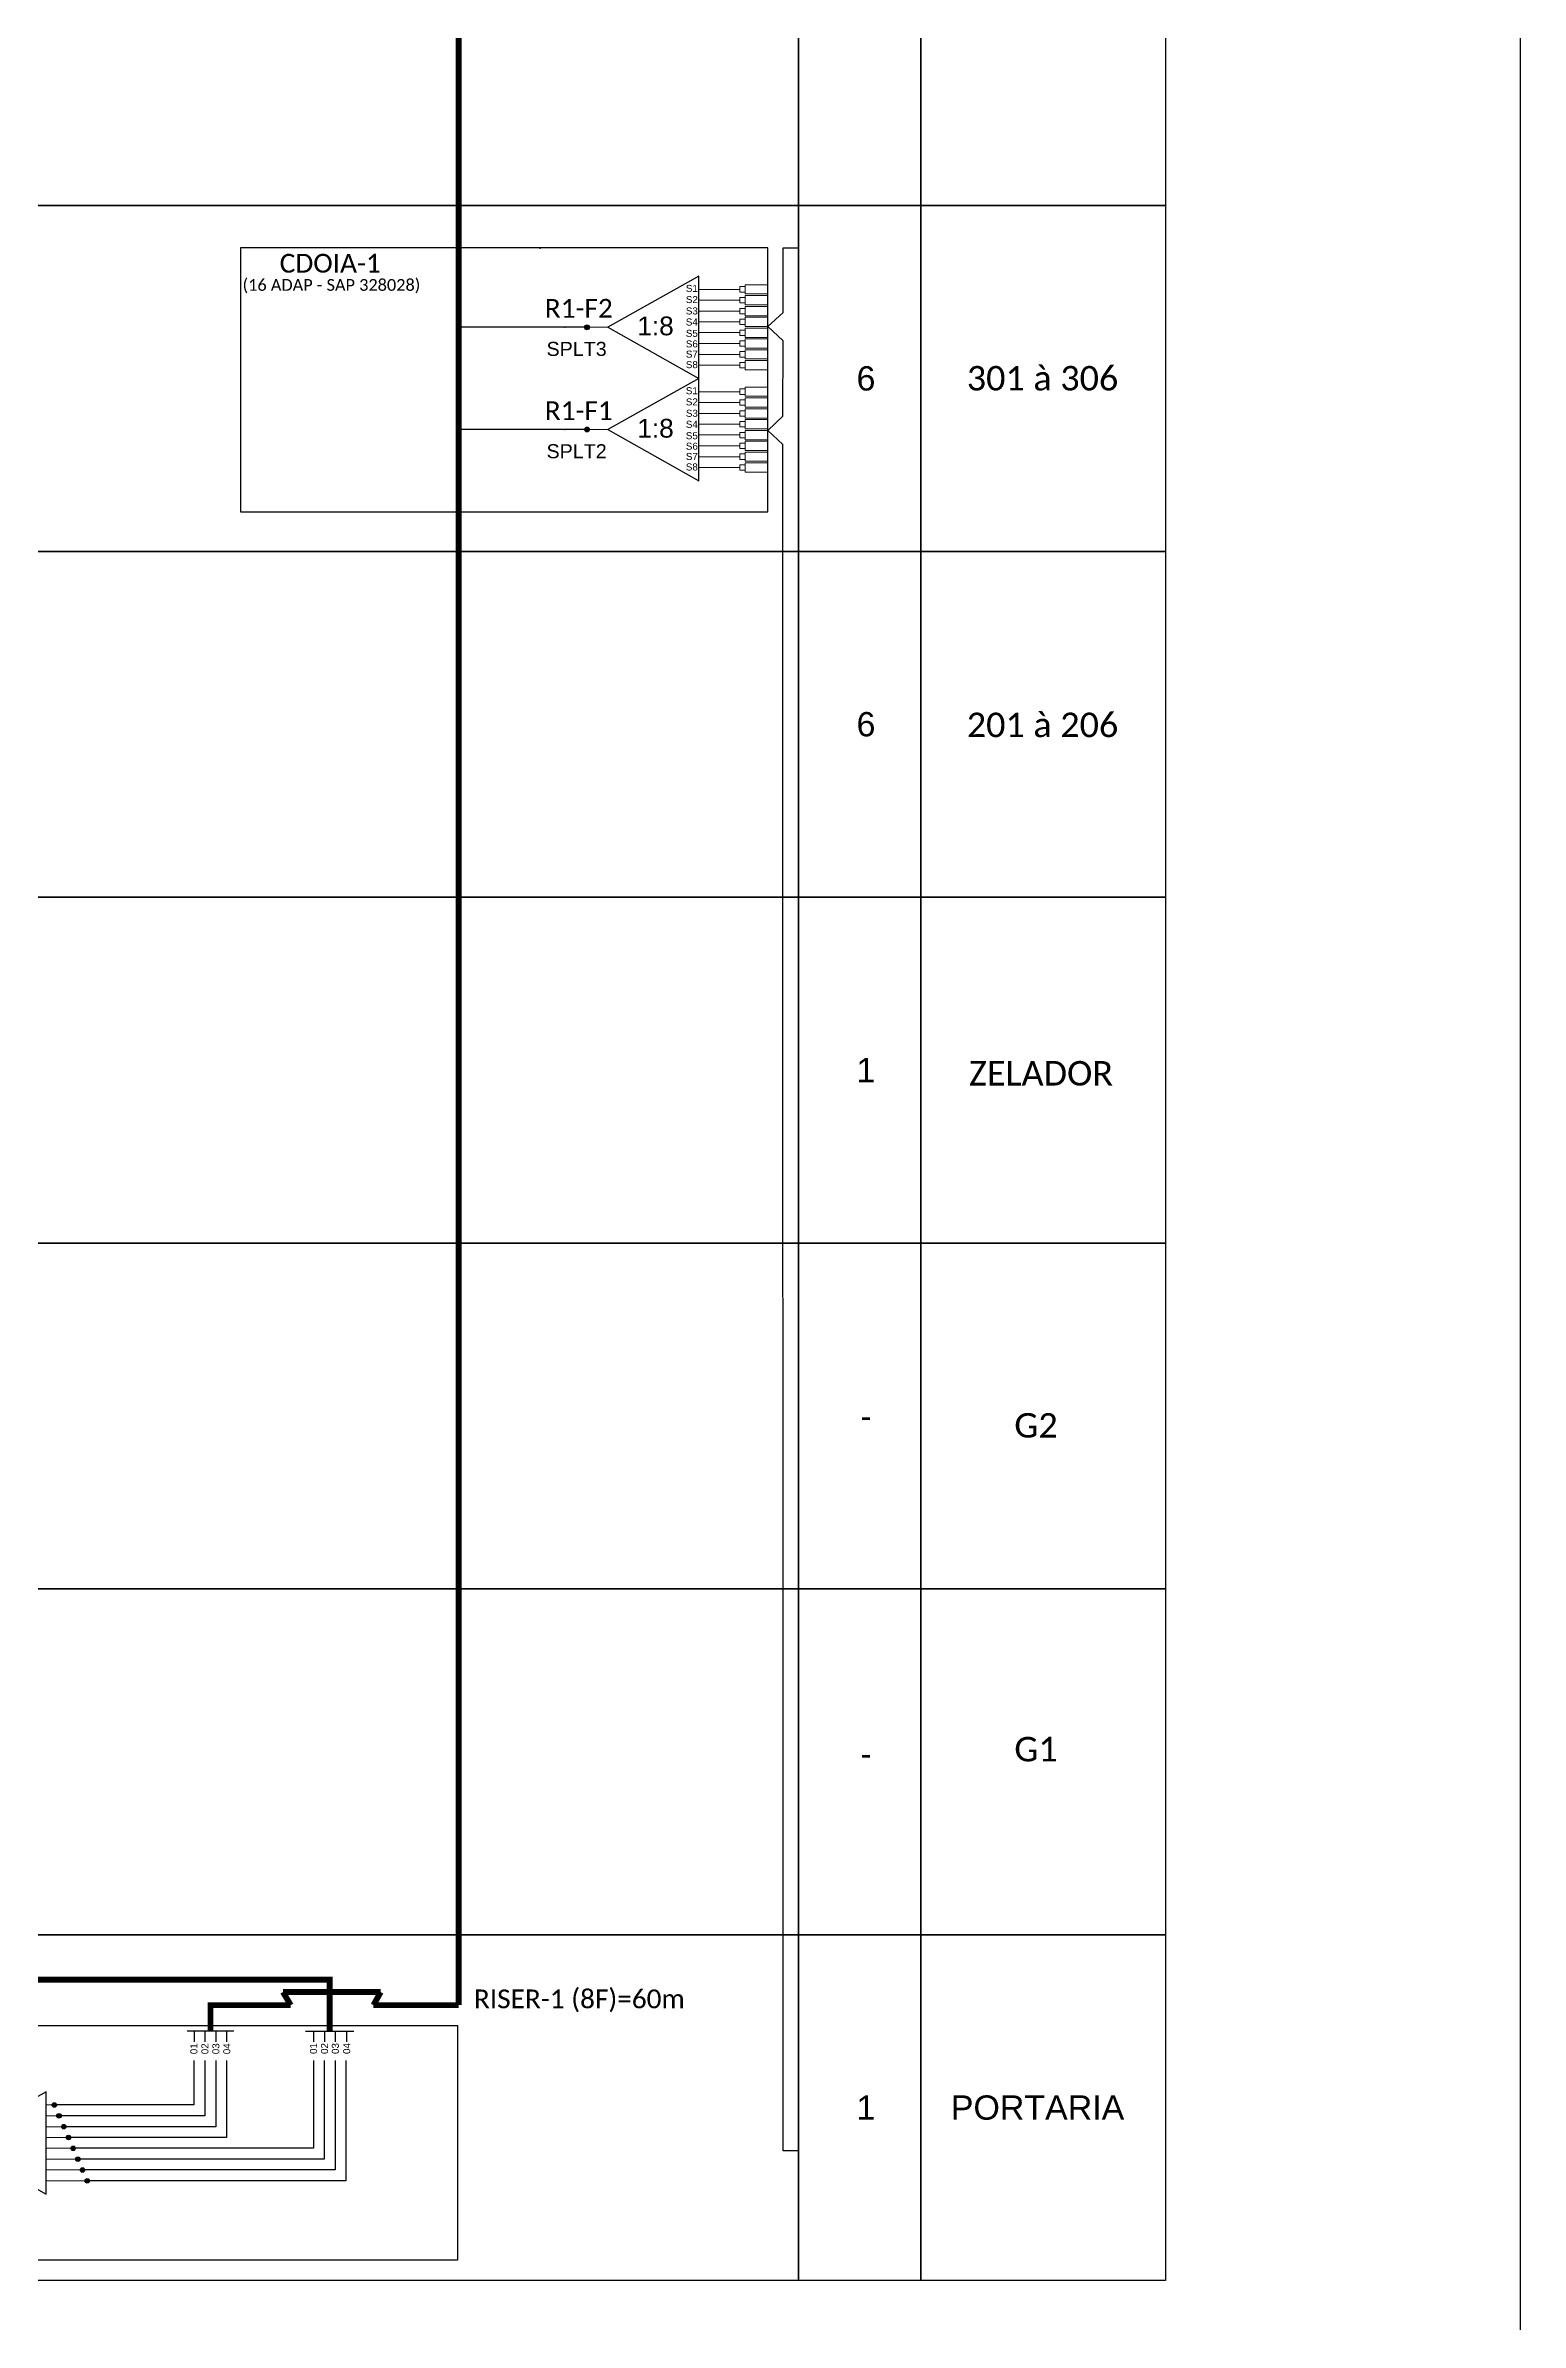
# Model space of a CAD drawing. Header units: metres. Extents: x -553 to 1164, y 1114 to 1708.
# Drawn here: x 1038.1 to 1163.7, y 1278.1 to 1472.1 of the extents above; entities that cross this region are included whole.
import ezdxf
from ezdxf.enums import TextEntityAlignment as Align

# ---------------------------------------------------------------- set-up
doc = ezdxf.new("R2010")
doc.units = ezdxf.units.M
doc.styles.add('ARIAL', font='arial.ttf')
doc.styles.add('WMF-Calibri0', font='calibri.ttf')

# ---------------------------------------------------------------- blocks, each defined once
blk = doc.blocks.new('SPLT_1-8_SC-APC')
at = {"color": 1}
blk.add_lwpolyline([(-7.37, -2.1), (-17.04, -7.55), (-7.37, -13), (-7.37, -2.1)], dxfattribs=at)
at = {"color": 3, "lineweight": 0}
for points in [[(-2.99, -3.51), (-7.37, -3.51)], [(-7.37, -4.66), (-2.99, -4.66)], [(-2.41, -3.02), (-2.41, -4)], [(-2.41, -3.02), (0, -3.02)], [(-2.41, -4), (0, -4)], [(-2.41, -4.17), (-2.41, -5.16)], [(-2.41, -4.17), (0, -4.17)], [(-7.37, -5.82), (-2.99, -5.82)], [(-7.37, -6.97), (-2.99, -6.97)], [(-2.41, -5.16), (0, -5.16)], [(-2.41, -5.32), (-2.41, -6.31)], [(-2.41, -5.32), (0, -5.32)], [(-2.41, -6.31), (0, -6.31)], [(-2.41, -6.48), (-2.41, -7.46)], [(-2.41, -6.48), (0, -6.48)], [(-7.37, -8.12), (-2.99, -8.12)], [(-7.37, -9.28), (-2.99, -9.28)], [(-2.41, -7.46), (0, -7.46)], [(-2.41, -7.63), (-2.41, -8.62)], [(-2.41, -7.63), (0, -7.63)], [(-2.41, -8.62), (0, -8.62)], [(-2.41, -8.78), (-2.41, -9.77)], [(-2.41, -8.78), (0, -8.78)], [(-7.37, -10.43), (-2.99, -10.43)], [(-7.37, -11.58), (-2.99, -11.58)], [(-2.41, -9.77), (0, -9.77)], [(-2.41, -9.94), (-2.41, -10.92)], [(-2.41, -9.94), (0, -9.94)], [(-2.41, -10.92), (0, -10.92)], [(-2.41, -11.09), (-2.41, -12.08)], [(-2.41, -11.09), (0, -11.09)], [(-2.41, -12.08), (0, -12.08)]]:
    blk.add_lwpolyline(points, dxfattribs=at)
for points in [[(-2.99, -3.22), (-2.41, -3.22), (-2.41, -3.8), (-2.99, -3.8)], [(-2.99, -4.38), (-2.41, -4.38), (-2.41, -4.95), (-2.99, -4.95)], [(-2.99, -5.53), (-2.41, -5.53), (-2.41, -6.1), (-2.99, -6.1)], [(-2.99, -6.68), (-2.41, -6.68), (-2.41, -7.26), (-2.99, -7.26)], [(-2.99, -7.84), (-2.41, -7.84), (-2.41, -8.41), (-2.99, -8.41)], [(-2.99, -8.99), (-2.41, -8.99), (-2.41, -9.56), (-2.99, -9.56)], [(-2.99, -10.14), (-2.41, -10.14), (-2.41, -10.72), (-2.99, -10.72)], [(-2.99, -11.3), (-2.41, -11.3), (-2.41, -11.87), (-2.99, -11.87)]]:
    blk.add_lwpolyline(points, close=True, dxfattribs=at)
at = {"color": 1, "lineweight": 0}
blk.add_lwpolyline([(-17.04, -7.55), (-19.26, -7.55)], dxfattribs=at)
at = {"color": 1, "style": 'ARIAL'}
for s, height, p in [('S1', 0.75, (-8.74, -3.78)), ('S2', 0.75, (-8.74, -4.97)), ('1:8', 2, (-13.91, -8.4)), ('S3', 0.75, (-8.74, -6.18)), ('S4', 0.75, (-8.74, -7.36)), ('S5', 0.75, (-8.74, -8.57)), ('S6', 0.75, (-8.74, -9.69)), ('S7', 0.75, (-8.74, -10.78)), ('S8', 0.75, (-8.74, -11.9))]:
    blk.add_text(s, height=height, dxfattribs=at).set_placement(p)
blk = doc.blocks.new('SPLITTER_')
blk.add_point((0, 0))
at = {"style": 'ARIAL', "flags": 4}
blk.add_attdef('SPLT', (0, -3.26), '', height=1.5, dxfattribs=at)
blk = doc.blocks.new('A$C415C251F')
at = {"color": 3}
blk.add_point((0, 0), dxfattribs=at)
blk = doc.blocks.new('LEG_CDOIA8_C-SPLT_DIR')
at = {"color": 3}
blk.add_blockref('A$C415C251F', (0, 0), dxfattribs=at)
at = {"color": 1, "style": 'WMF-Calibri0', "flags": 4}
blk.add_attdef('CDO', (-26.84, -2.61), '', height=2, dxfattribs=at)
blk.add_attdef('MODELO', text='', height=1.5, dxfattribs=at).set_placement((-22.23, -4.54), align=Align.CENTER)
at = {"style": 'ARIAL', "flags": 4}
blk.add_attdef('SPLITAGEM', text='', height=1.5, dxfattribs=at).set_placement((-18.36, -12.59), align=Align.CENTER)

msp = doc.modelspace()

# ---------------------------------------------------------------- hatches: boundary and pattern name
h = msp.add_hatch(color=3)
h.dxf.hatch_style = 1
edge = h.paths.add_edge_path()
edge.add_arc((1084.21, 1448.08), 0.205, 0, 360)
h = msp.add_hatch(color=3)
h.dxf.hatch_style = 1
edge = h.paths.add_edge_path()
edge.add_arc((1084.21, 1439.37), 0.205, 0, 360)
h = msp.add_hatch(color=3)
h.dxf.hatch_style = 1
edge = h.paths.add_edge_path()
edge.add_arc((1038.82, 1296.6), 0.193, 0, 360)
h = msp.add_hatch(color=3)
h.dxf.hatch_style = 1
edge = h.paths.add_edge_path()
edge.add_arc((1039.22, 1295.67), 0.193, 0, 360)
h = msp.add_hatch(color=3)
h.dxf.hatch_style = 1
edge = h.paths.add_edge_path()
edge.add_arc((1039.62, 1294.75), 0.193, 0, 360)
h = msp.add_hatch(color=3)
h.dxf.hatch_style = 1
edge = h.paths.add_edge_path()
edge.add_arc((1040.02, 1293.83), 0.193, 0, 360)
h = msp.add_hatch(color=3)
h.dxf.hatch_style = 1
edge = h.paths.add_edge_path()
edge.add_arc((1040.42, 1292.91), 0.193, 0, 360)
h = msp.add_hatch(color=3)
h.dxf.hatch_style = 1
edge = h.paths.add_edge_path()
edge.add_arc((1040.82, 1291.98), 0.193, 0, 360)
h = msp.add_hatch(color=3)
h.dxf.hatch_style = 1
edge = h.paths.add_edge_path()
edge.add_arc((1041.22, 1291.06), 0.193, 0, 360)
h = msp.add_hatch(color=3)
h.dxf.hatch_style = 1
edge = h.paths.add_edge_path()
edge.add_arc((1041.62, 1290.14), 0.193, 0, 360)

# ---------------------------------------------------------------- linework, layer by layer
at = {"color": 3}
msp.add_line((1100.88, 1440.51), (1100.92, 1446.94), dxfattribs=at)
at = {"color": 7}
msp.add_lwpolyline([(322.75, 1114.37), (1163.75, 1114.37), (1163.75, 1708.37), (322.75, 1708.37)], close=True, dxfattribs=at)
at = {"color": 5, "const_width": 0.5}
for points in [[(1073.27, 1507.26), (1073.27, 1305.11)], [(1058.3, 1306.22), (1066.63, 1306.22)], [(1058.3, 1306.22), (1058.96, 1305.11)], [(1066.63, 1306.22), (1066.01, 1305.11)], [(1052.12, 1302.93), (1052.12, 1305.11), (1058.96, 1305.11)], [(1066.01, 1305.11), (1073.27, 1305.11)]]:
    msp.add_lwpolyline(points, dxfattribs=at)
for points in [[(954.38, 1487.93), (1102.24, 1487.93), (1102.24, 1458.46), (954.38, 1458.46)], [(1102.24, 1487.93), (1112.66, 1487.93), (1112.66, 1458.46), (1102.24, 1458.46)], [(1112.66, 1487.93), (1133.49, 1487.93), (1133.49, 1458.46), (1112.66, 1458.46)], [(954.38, 1458.46), (1102.24, 1458.46), (1102.24, 1428.99), (954.38, 1428.99)], [(1102.24, 1458.46), (1112.66, 1458.46), (1112.66, 1428.99), (1102.24, 1428.99)], [(1112.66, 1458.46), (1133.49, 1458.46), (1133.49, 1428.99), (1112.66, 1428.99)], [(954.38, 1428.99), (1102.24, 1428.99), (1102.24, 1399.52), (954.38, 1399.52)], [(1102.24, 1428.99), (1112.66, 1428.99), (1112.66, 1399.52), (1102.24, 1399.52)], [(1112.66, 1428.99), (1133.49, 1428.99), (1133.49, 1399.52), (1112.66, 1399.52)], [(954.38, 1399.52), (1102.24, 1399.52), (1102.24, 1370.05), (954.38, 1370.05)], [(1102.24, 1399.52), (1112.66, 1399.52), (1112.66, 1370.05), (1102.24, 1370.05)], [(1112.66, 1399.52), (1133.49, 1399.52), (1133.49, 1370.05), (1112.66, 1370.05)], [(954.38, 1370.05), (1102.24, 1370.05), (1102.24, 1340.58), (954.38, 1340.58)], [(1102.24, 1370.05), (1112.66, 1370.05), (1112.66, 1340.58), (1102.24, 1340.58)], [(1112.66, 1370.05), (1133.49, 1370.05), (1133.49, 1340.58), (1112.66, 1340.58)], [(954.38, 1340.58), (1102.24, 1340.58), (1102.24, 1311.11), (954.38, 1311.11)], [(1102.24, 1340.58), (1112.66, 1340.58), (1112.66, 1311.11), (1102.24, 1311.11)], [(1112.66, 1340.58), (1133.49, 1340.58), (1133.49, 1311.11), (1112.66, 1311.11)], [(1102.24, 1311.11), (1112.66, 1311.11), (1112.66, 1281.64), (1102.24, 1281.64)], [(1112.66, 1311.11), (1133.49, 1311.11), (1133.49, 1281.64), (1112.66, 1281.64)]]:
    msp.add_lwpolyline(points, close=True)
at = {"color": 1}
for points in [[(1099.62, 1445.16), (1099.62, 1454.86), (1054.69, 1454.86), (1054.69, 1432.36), (1099.62, 1432.36), (1099.62, 1445.4)], [(1038.11, 1297.73), (1030.38, 1293.37), (1038.11, 1289.01), (1038.11, 1297.73)]]:
    msp.add_lwpolyline(points, dxfattribs=at)
at = {"color": 3}
for points in [[(1100.92, 1446.94), (1099.62, 1448.15), (1100.92, 1449.33), (1100.92, 1454.86), (1102.24, 1454.86)], [(1102.24, 1292.69), (1100.92, 1292.69), (1100.88, 1438.09), (1099.62, 1439.3), (1100.88, 1440.51), (1100.88, 1440.51)], [(1100.88, 1425.72), (1100.88, 1432.51)]]:
    msp.add_lwpolyline(points, dxfattribs=at)
at = {"color": 5}
for points in [[(1084.21, 1448.08), (1073.23, 1448.08)], [(1084.21, 1439.37), (1073.23, 1439.37)], [(1050.14, 1302.93), (1054.1, 1302.93)], [(1050.72, 1302.87), (1050.72, 1301.99)], [(1051.64, 1302.87), (1051.64, 1301.99)], [(1052.57, 1302.87), (1052.57, 1301.99)], [(1053.5, 1302.87), (1053.5, 1301.99)], [(1050.71, 1300.38), (1050.71, 1296.6), (1039.01, 1296.6)], [(1051.64, 1300.38), (1051.64, 1295.67), (1039.41, 1295.67)], [(1052.57, 1300.38), (1052.57, 1294.75), (1039.81, 1294.75)], [(1053.49, 1300.38), (1053.49, 1293.83), (1040.21, 1293.83)]]:
    msp.add_lwpolyline(points, dxfattribs=at)
msp.add_lwpolyline([(954.38, 1311.11), (1102.24, 1311.11), (1102.24, 1281.64), (943.96, 1281.64)])
at = {"color": 6, "const_width": 0.5}
msp.add_lwpolyline([(1062.28, 1302.9), (1062.28, 1307.27), (977.76, 1307.27), (977.76, 1291.94), (894.43, 1291.94)], dxfattribs=at)
at = {"color": 1}
msp.add_lwpolyline([(1019.54, 1303.36), (1073.18, 1303.36), (1073.18, 1283.38), (1019.54, 1283.38)], close=True, dxfattribs=at)
at = {"color": 6}
for points in [[(1060.21, 1302.9), (1064.35, 1302.9)], [(1060.9, 1302.89), (1060.9, 1301.99)], [(1061.83, 1302.89), (1061.83, 1301.99)], [(1062.74, 1302.89), (1062.74, 1301.99)], [(1063.72, 1302.89), (1063.72, 1301.99)], [(1060.9, 1300.38), (1060.9, 1292.91), (1040.61, 1292.91)], [(1061.82, 1300.38), (1061.82, 1291.98), (1041.01, 1291.98)], [(1062.75, 1300.38), (1062.75, 1291.06), (1041.41, 1291.06)], [(1063.67, 1300.38), (1063.67, 1290.14), (1041.81, 1290.14)]]:
    msp.add_lwpolyline(points, dxfattribs=at)
at = {"color": 7, "lineweight": 0}
for points in [[(1038.82, 1296.6), (1038.11, 1296.6)], [(1038.11, 1295.67), (1039.22, 1295.67)], [(1038.11, 1294.75), (1039.62, 1294.75)], [(1038.11, 1293.83), (1040.02, 1293.83)], [(1038.11, 1292.91), (1040.42, 1292.91)], [(1038.11, 1291.98), (1040.62, 1291.98)], [(1038.11, 1291.06), (1041.22, 1291.06)], [(1038.11, 1290.14), (1041.62, 1290.14)]]:
    msp.add_lwpolyline(points, dxfattribs=at)
at = {"color": 3}
for centre, radius in [((1084.21, 1448.08), 0.205), ((1084.21, 1439.37), 0.205), ((1038.82, 1296.6), 0.193), ((1039.22, 1295.67), 0.193), ((1039.62, 1294.75), 0.193), ((1040.02, 1293.83), 0.193), ((1040.42, 1292.91), 0.193), ((1040.82, 1291.98), 0.193), ((1041.22, 1291.06), 0.193), ((1041.62, 1290.14), 0.193)]:
    msp.add_circle(centre, radius, dxfattribs=at)

# ---------------------------------------------------------------- block references
at = {"color": 6}
ref = msp.add_blockref('LEG_CDOIA8_C-SPLT_DIR', (1080.22, 1454.82), dxfattribs=dict(at, xscale=0.8000000000001819, yscale=0.8000000000001819, zscale=0.8))
ref.add_attrib('CDO', 'CDOIA-1', (1058.02, 1452.74), dxfattribs={"color": 1, "height": 1.6, "style": 'WMF-Calibri0'})
ref.add_attrib('MODELO', '(16 ADAP - SAP 328028)', dxfattribs={"color": 1, "height": 1, "style": 'WMF-Calibri0'}).set_placement((1062.43, 1451.19), align=Align.CENTER)
at = {"color": 3, "xscale": 0.8000000000001819, "yscale": 0.8000000000001819, "zscale": 0.8}
for p in [(1099.62, 1454.12), (1099.62, 1445.4)]:
    msp.add_blockref('SPLT_1-8_SC-APC', p, dxfattribs=at)
at = {"color": 5}
ref = msp.add_blockref('SPLITTER_', (1082.31, 1448.08), dxfattribs=dict(at, xscale=0.8000000000001819, yscale=0.8000000000001819, zscale=0.8))
ref.add_attrib('SPLT', 'SPLT3', (1080.76, 1445.64), dxfattribs={"height": 1.2, "style": 'ARIAL'})
ref = msp.add_blockref('SPLITTER_', (1082.31, 1439.37), dxfattribs=dict(xscale=0.8000000000001819, yscale=0.8000000000001819, zscale=0.8))
ref.add_attrib('SPLT', 'SPLT2', (1080.76, 1436.92), dxfattribs={"height": 1.2, "style": 'ARIAL'})

# ---------------------------------------------------------------- texts
at = {"color": 5, "style": 'WMF-Calibri0'}
for s, p in [('R1-F2', (1080.61, 1448.9)), ('R1-F1', (1080.61, 1440.18)), ('RISER-1 (8F)=60m', (1074.57, 1304.84))]:
    msp.add_text(s, height=1.6, dxfattribs=at).set_placement(p)
at = {"style": 'WMF-Calibri0'}
for s, p in [('301 à 306', (1116.57, 1442.7)), ('201 à 206', (1116.57, 1413.16)), ('ZELADOR', (1116.76, 1383.47)), ('G2', (1120.62, 1353.47)), ('G1', (1120.62, 1325.88))]:
    msp.add_text(s, height=2.085, dxfattribs=at).set_placement(p)
at = {"style": 'ARIAL'}
for s, p in [('01', (1050.71, 1301.39)), ('02', (1051.65, 1301.39)), ('03', (1052.58, 1301.39)), ('04', (1053.51, 1301.39)), ('01', (1060.9, 1301.41)), ('02', (1061.84, 1301.41)), ('03', (1062.76, 1301.41)), ('04', (1063.73, 1301.41))]:
    msp.add_text(s, height=0.6, rotation=90, dxfattribs=at).set_placement(p, align=Align.MIDDLE_CENTER)
at = {"style": 'ARIAL', "flags": 12}
for tag, p in [('6', (1107.98, 1443.73)), ('6', (1107.98, 1414.26)), ('1', (1107.98, 1384.79)), ('-', (1107.98, 1355.32)), ('-', (1107.98, 1326.54)), ('1', (1107.98, 1296.38)), ('PORTARIA', (1122.6, 1296.38))]:
    msp.add_attdef(tag, text='XX', height=2.07, dxfattribs=at).set_placement(p, align=Align.MIDDLE_CENTER)

doc.saveas('drawing.dxf')
